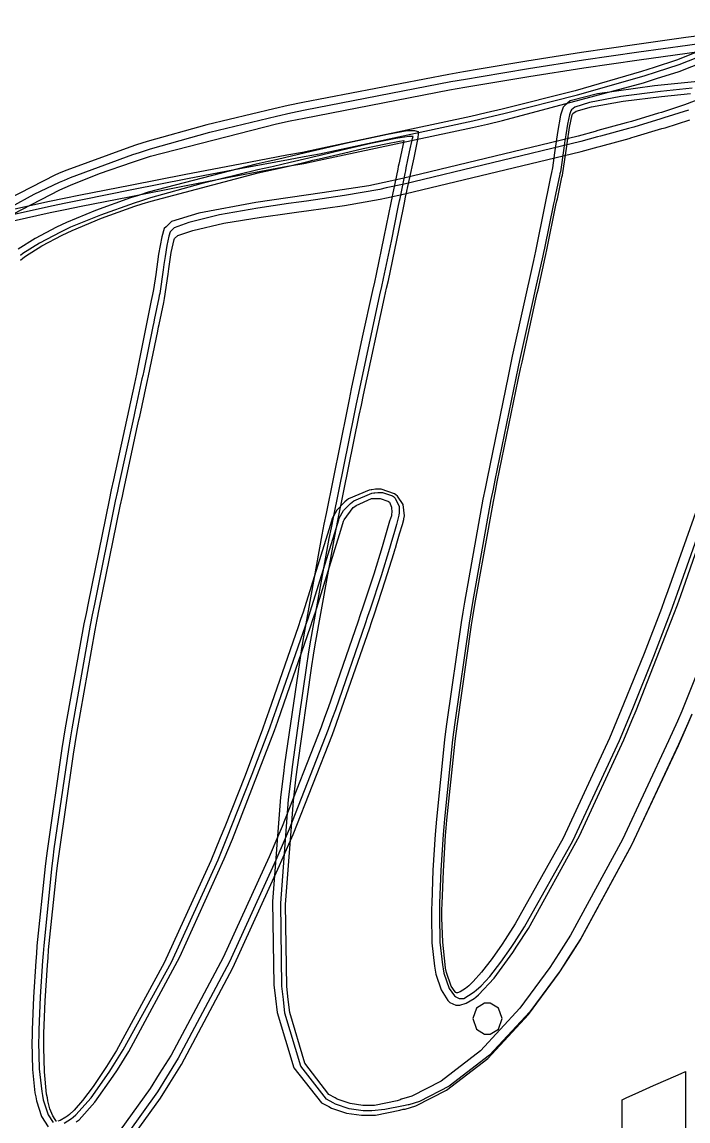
# Model space of a CAD drawing. Extents: x 59 to 294, y 65 to 304.
# Drawn here: x 190.7 to 228.9, y 225.9 to 289 of the extents above; entities that cross this region are included whole.
import ezdxf

# ---------------------------------------------------------------- set-up
doc = ezdxf.new("R2010")
doc.units = 0
doc.header["$MEASUREMENT"] = 0

msp = doc.modelspace()

# ---------------------------------------------------------------- linework, layer by layer
at = {"color": 7}
for points in [[(233.79, 288.961), (228.229, 286.764), (226.942, 286.349), (226.227, 286.121), (222.417, 285.018), (218.219, 283.952), (217.311, 283.74), (216.437, 283.537), (207.636, 281.657), (206.764, 281.481), (205.868, 281.316), (203.181, 280.811), (200.063, 280.212), (196.875, 279.587), (194.025, 279.024), (193.076, 278.835), (192.238, 278.658), (183.849, 276.808)], [(183.93, 276.164), (192.272, 278.025), (193.146, 278.201), (194.065, 278.386), (196.822, 278.937), (199.989, 279.564), (203.156, 280.172), (205.913, 280.682), (206.834, 280.847), (207.724, 281.023), (216.516, 282.902), (217.381, 283.104), (218.245, 283.308), (226.333, 285.477), (227.083, 285.714), (228.378, 286.129), (234.01, 288.339)], [(229.694, 288.183), (228.76, 288.061), (225.962, 287.677), (222.783, 287.211), (219.637, 286.712), (216.913, 286.257), (216.006, 286.103), (215.168, 285.954), (206.78, 284.339), (205.952, 284.163), (205.122, 283.986), (201.276, 283.061), (197.856, 282.099), (197.239, 281.905), (196.858, 281.783), (193.242, 280.46), (192.899, 280.318), (192.591, 280.186), (189.794, 278.748)], [(190.138, 277.927), (192.845, 279.338), (193.146, 279.47), (193.445, 279.602), (195.121, 280.264), (197.008, 280.925), (197.415, 281.058), (198.049, 281.262), (205.264, 283.114), (206.058, 283.281), (206.86, 283.449), (215.203, 285.072), (216.076, 285.221), (216.994, 285.375), (219.753, 285.83), (222.92, 286.329), (226.086, 286.795), (228.844, 287.178), (229.765, 287.302)], [(234.619, 286.465), (228.696, 284.198), (227.365, 283.774), (227.205, 283.722), (225.654, 283.254), (225.495, 283.21), (225.335, 283.166), (223.722, 282.725), (223.555, 282.681), (222.585, 282.408), (212.503, 279.973), (211.454, 279.753), (210.572, 279.568), (207.899, 279.153), (204.081, 278.602), (200.817, 277.992), (199.239, 277.513), (198.931, 277.213), (198.833, 277.116), (198.686, 276.637), (198.504, 275.644), (198.34, 274.465), (198.211, 273.614), (198.155, 273.333), (198.083, 272.98), (197.317, 269.153), (197.239, 268.746), (197.123, 268.227), (195.914, 262.687), (195.792, 262.114), (195.667, 261.533), (194.467, 255.623), (194.345, 255.022), (194.221, 254.423), (193.136, 248.453), (193.04, 247.862), (192.942, 247.271), (192.122, 241.538), (192.052, 240.983), (191.99, 240.508), (191.522, 235.956), (191.488, 235.515), (191.452, 235.074), (191.324, 233.007), (191.25, 231.132), (191.242, 230.787), (191.232, 230.434), (191.266, 228.856), (191.408, 227.525), (191.452, 227.295), (191.496, 227.066), (191.777, 226.158), (192.166, 225.567)], [(230.79, 285.687), (226.963, 285.305), (223.698, 284.839), (222.126, 284.437), (221.827, 284.163), (221.729, 284.074), (221.58, 283.607), (221.398, 282.625), (221.236, 281.449), (221.108, 280.599), (221.051, 280.318), (220.979, 279.975), (220.212, 276.199), (220.133, 275.802), (220.018, 275.282), (218.809, 269.779), (218.686, 269.205), (218.562, 268.632), (217.363, 262.775), (217.241, 262.184), (217.117, 261.585), (216.058, 255.677), (215.97, 255.094), (215.872, 254.513), (215.053, 248.806), (214.982, 248.249), (214.92, 247.782), (214.453, 243.222), (214.419, 242.781), (214.383, 242.34), (214.255, 240.286), (214.18, 238.408), (214.172, 238.055), (214.162, 237.702), (214.197, 236.124), (214.339, 234.792), (214.383, 234.561), (214.427, 234.333), (214.722, 233.42), (215.106, 232.807), (215.194, 232.727), (215.229, 232.701), (215.572, 232.551), (215.688, 232.551), (215.805, 232.551), (216.159, 232.663), (216.614, 232.931), (216.712, 233.01), (216.87, 233.134), (217.774, 234.104), (218.837, 235.569), (219.075, 235.938), (219.736, 236.952), (222.663, 242.266), (225.203, 247.774), (225.672, 248.885), (225.909, 249.458), (228.089, 254.988), (228.283, 255.517), (228.476, 256.056), (230.152, 260.818)], [(229.42, 261.074), (227.744, 256.329), (227.542, 255.8), (227.365, 255.315), (226.369, 252.723), (225.196, 249.812), (224.932, 249.167), (224.393, 247.872), (221.721, 242.139), (218.979, 237.217), (218.405, 236.325), (218.225, 236.047), (217.656, 235.227), (217.047, 234.435), (216.569, 233.901), (216.309, 233.65), (216.217, 233.575), (216.129, 233.504), (215.81, 233.31), (215.666, 233.256), (215.617, 233.256), (215.599, 233.256), (215.555, 233.284), (215.547, 233.292), (215.52, 233.31), (215.303, 233.637), (215.035, 234.421), (214.982, 234.667), (214.946, 234.888), (214.824, 236.172), (214.771, 237.557), (214.771, 238.019), (214.78, 238.363), (214.854, 240.234), (214.982, 242.28), (215.018, 242.711), (215.053, 243.162), (215.529, 247.694), (215.583, 248.143), (215.653, 248.682), (216.472, 254.362), (216.57, 254.952), (216.666, 255.543), (217.725, 261.454), (217.84, 262.044), (217.945, 262.582), (219.145, 268.42), (219.287, 269.063), (219.366, 269.434), (220.159, 273.05), (220.24, 273.403), (220.284, 273.597), (220.689, 275.449), (220.733, 275.626), (220.785, 275.89), (221.314, 278.448), (221.368, 278.694), (221.394, 278.819), (221.659, 280.061), (221.685, 280.176), (221.711, 280.3), (221.915, 281.693), (221.933, 281.833), (221.959, 281.994), (222.094, 282.902), (222.25, 283.633), (222.286, 283.704), (222.47, 283.846), (223.347, 284.091), (225.169, 284.411), (227.375, 284.678), (229.034, 284.849)], [(192.653, 225.884), (192.635, 225.902), (192.564, 225.98), (192.427, 226.197), (192.27, 226.594), (192.15, 227.066), (192.123, 227.225), (192.079, 227.445), (191.951, 228.729), (191.911, 230.114), (191.911, 230.576), (191.919, 230.921), (191.995, 232.789), (192.122, 234.836), (192.158, 235.267), (192.192, 235.718), (192.669, 240.251), (192.723, 240.701), (192.793, 241.23), (193.613, 246.944), (193.711, 247.544), (193.807, 248.127), (194.864, 254.07), (194.98, 254.67), (195.094, 255.271), (196.303, 261.18), (196.427, 261.761), (196.505, 262.132), (197.299, 265.782), (197.379, 266.135), (197.423, 266.329), (197.837, 268.209), (197.872, 268.394), (197.925, 268.658), (198.454, 271.216), (198.508, 271.463), (198.534, 271.595), (198.798, 272.857), (198.826, 272.98), (198.852, 273.104), (199.055, 274.497), (199.073, 274.638), (199.099, 274.806), (199.235, 275.736), (199.39, 276.472), (199.426, 276.542), (199.61, 276.702), (200.469, 276.998), (202.246, 277.408), (204.396, 277.763), (206.011, 277.99), (206.551, 278.059), (206.992, 278.121), (209.179, 278.439), (211.226, 278.792), (211.596, 278.871), (212.645, 279.091), (222.77, 281.535), (223.731, 281.799), (223.898, 281.843), (225.512, 282.284), (225.672, 282.328), (225.812, 282.364), (227.391, 282.84), (227.578, 282.892), (228.997, 283.351)], [(230.769, 255.006), (228.538, 249.422), (228.283, 248.849), (227.78, 247.712), (225.142, 242.063), (222.152, 236.573), (221.474, 235.515), (220.957, 234.703), (219.239, 232.373), (216.984, 229.932), (214.716, 228.192), (213.035, 227.332), (212.442, 227.153), (212.424, 227.153), (212.38, 227.128), (212.372, 227.119), (212.204, 227.066), (210.902, 226.8), (210.468, 226.8), (210.224, 226.8), (209.496, 226.908), (208.764, 227.154), (208.632, 227.225), (208.279, 227.419), (206.895, 229.215), (206.04, 232.12), (205.952, 232.869), (205.864, 233.619), (205.796, 238.315), (206.243, 244.264), (206.411, 245.64), (206.481, 246.204), (207.309, 252.025), (207.397, 252.625), (207.494, 253.224), (208.58, 259.249), (208.704, 259.857), (208.818, 260.456), (210.026, 266.401), (210.149, 266.983), (210.272, 267.565), (211.472, 273.156), (211.596, 273.685), (211.693, 274.126), (212.547, 278.209), (212.619, 278.588), (212.685, 278.907), (212.889, 279.858), (213.17, 281.173), (213.377, 282.211), (213.447, 282.637), (213.431, 282.645), (213.421, 282.655), (213.216, 282.715), (213.148, 282.715), (212.772, 282.715), (211.647, 282.514), (209.404, 282.032), (206.941, 281.451), (205.326, 281.069), (204.788, 280.952), (204.108, 280.803), (197.899, 279.188), (197.343, 279.011), (196.893, 278.871), (194.888, 278.153), (193.216, 277.452), (192.933, 277.319), (192.651, 277.187), (191.425, 276.547), (190.446, 275.926)], [(190.57, 275.299), (190.712, 275.413), (190.861, 275.529), (191.795, 276.111), (192.978, 276.728), (193.252, 276.86), (193.543, 277.002), (195.231, 277.702), (197.149, 278.386), (197.556, 278.518), (198.075, 278.686), (204.213, 280.3), (204.928, 280.458), (205.095, 280.494), (206.066, 280.715), (207.143, 280.971), (207.363, 281.023), (207.72, 281.106), (208.793, 281.358), (210.238, 281.693), (211.55, 281.976), (212.324, 282.12), (212.585, 282.152), (212.557, 282.047), (212.292, 280.795), (212.266, 280.671), (212.23, 280.52), (211.93, 279.065), (211.913, 278.941), (211.842, 278.588), (211.441, 276.636), (210.987, 274.489), (210.891, 274.038), (210.785, 273.553), (210.193, 270.867), (209.567, 267.917), (209.444, 267.299), (209.328, 266.726), (208.121, 260.755), (207.998, 260.138), (207.874, 259.53), (206.788, 253.472), (206.692, 252.871), (206.586, 252.21), (205.74, 246.371), (205.669, 245.85), (205.501, 244.483), (205.043, 238.496), (205.113, 233.707), (205.21, 232.94), (205.307, 232.129), (206.269, 228.949), (207.865, 226.95), (208.279, 226.73), (208.438, 226.642), (209.29, 226.351), (210.145, 226.237), (210.432, 226.237), (210.961, 226.237), (212.354, 226.529), (212.549, 226.59), (212.655, 226.59), (213.274, 226.775), (215.033, 227.673), (217.399, 229.483), (219.738, 232.008), (221.506, 234.399), (222.038, 235.233), (222.708, 236.282), (225.658, 241.703), (228.344, 247.456), (228.883, 248.672), (229.12, 249.202)], [(196.842, 224.753), (198.612, 227.214), (199.143, 228.071), (199.813, 229.147), (202.763, 234.695), (205.448, 240.558), (205.986, 241.793), (206.225, 242.332), (208.484, 248.073), (208.704, 248.672), (208.897, 249.229), (210.607, 254.142), (210.749, 254.565), (210.889, 254.998), (211.512, 256.898), (212.01, 258.462), (212.09, 258.727), (212.098, 258.771), (212.176, 259.048), (212.336, 259.592), (212.496, 260.137), (212.575, 260.412), (212.585, 260.456), (212.611, 260.616), (212.539, 261.276), (212.222, 261.761), (212.126, 261.831), (212.054, 261.885), (211.286, 262.15), (211.031, 262.15), (210.952, 262.15), (210.741, 262.123), (210.715, 262.114), (210.59, 262.097), (209.408, 261.594), (209.303, 261.515), (209.188, 261.426), (208.742, 260.955), (208.456, 260.43), (208.421, 260.314), (208.271, 259.829), (206.798, 255.102), (206.658, 254.67), (206.515, 254.247), (204.84, 249.423), (204.647, 248.885), (204.471, 248.392), (203.473, 245.728), (202.3, 242.781), (202.035, 242.146), (201.497, 240.823), (198.825, 234.978), (196.082, 229.941), (195.509, 229.023), (195.329, 228.734), (194.759, 227.884), (194.146, 227.07), (193.658, 226.529), (193.384, 226.275), (193.286, 226.201), (193.189, 226.122), (192.854, 225.924), (192.728, 225.884)], [(193.781, 225.848), (193.94, 225.972), (194.844, 226.978), (195.906, 228.477), (196.144, 228.847), (196.806, 229.888), (199.733, 235.317), (202.273, 240.939), (202.741, 242.076), (202.978, 242.659), (205.158, 248.303), (205.353, 248.849), (205.545, 249.396), (207.221, 254.247), (207.363, 254.67), (207.504, 255.094), (208.967, 259.803), (209.127, 260.314), (209.153, 260.394), (209.682, 261.101), (209.762, 261.162), (209.841, 261.224), (210.733, 261.612), (210.821, 261.621), (210.881, 261.621), (211.02, 261.621), (211.067, 261.621), (211.226, 261.621), (211.667, 261.47), (211.703, 261.444), (211.755, 261.4), (211.882, 261.131), (211.887, 260.809), (211.879, 260.739), (211.879, 260.633), (211.767, 260.312), (211.498, 259.38), (211.42, 259.115), (211.34, 258.851), (210.855, 257.286), (210.228, 255.385), (210.079, 254.952), (209.937, 254.521), (208.235, 249.618), (208.033, 249.061), (207.838, 248.506), (205.607, 242.801), (205.353, 242.218), (204.85, 241.053), (202.212, 235.29), (199.222, 229.686), (198.544, 228.6), (198.025, 227.769), (196.308, 225.379)]]:
    msp.add_lwpolyline(points, dxfattribs=at)
at = {"color": 32}
for points in [[(183.99, 276.56), (192.352, 278.412), (193.182, 278.588), (194.13, 278.781), (196.977, 279.354), (200.157, 279.978), (203.27, 280.569), (205.969, 281.069), (206.868, 281.234), (207.741, 281.402), (216.543, 283.29), (217.417, 283.493), (218.325, 283.705), (222.541, 284.772), (226.368, 285.874), (227.083, 286.103), (228.378, 286.518), (233.996, 288.718)], [(190.041, 278.351), (191.372, 279.087), (192.81, 279.771), (193.11, 279.893), (193.445, 280.035), (197.035, 281.358), (197.415, 281.481), (198.033, 281.675), (201.448, 282.637), (205.271, 283.563), (206.092, 283.74), (206.921, 283.916), (215.283, 285.539), (216.112, 285.68), (217.019, 285.834), (219.744, 286.287), (222.89, 286.786), (226.067, 287.254), (228.865, 287.638), (229.799, 287.76)], [(229.124, 285.162), (227.313, 284.973), (225.045, 284.689), (223.24, 284.345), (222.39, 284.076), (222.214, 283.916), (222.17, 283.872), (222.087, 283.626), (221.976, 283.106), (221.876, 282.477), (221.812, 282.021), (221.791, 281.869), (221.773, 281.729), (221.571, 280.37), (221.544, 280.246), (221.517, 280.124), (221.254, 278.889), (221.228, 278.765), (221.174, 278.518), (220.653, 275.988), (220.592, 275.732), (220.556, 275.547), (220.141, 273.695), (220.097, 273.509), (220.018, 273.156), (219.224, 269.54), (219.145, 269.169), (219.013, 268.518), (217.804, 262.679), (217.7, 262.15), (217.584, 261.559), (216.517, 255.65), (216.429, 255.058), (216.331, 254.468), (215.511, 248.762), (215.441, 248.215), (215.379, 247.766), (214.912, 243.232), (214.878, 242.781), (214.842, 242.35), (214.714, 240.3), (214.638, 238.408), (214.629, 238.055), (214.62, 237.712), (214.656, 236.159), (214.798, 234.854), (214.842, 234.633), (214.886, 234.378), (215.181, 233.509), (215.494, 233.081), (215.547, 233.046), (215.564, 233.028), (215.762, 232.94), (215.83, 232.94), (216.032, 232.94), (216.561, 233.266), (216.642, 233.327), (216.741, 233.402), (217.019, 233.655), (217.522, 234.196), (218.158, 235.009), (218.748, 235.859), (218.935, 236.149), (219.516, 237.041), (222.28, 241.979), (224.957, 247.73), (225.495, 249.025), (225.76, 249.67), (226.932, 252.581), (227.93, 255.173), (228.107, 255.658), (228.299, 256.197), (229.975, 260.959)], [(228.925, 283.907), (227.506, 283.457), (227.329, 283.405), (225.778, 282.928), (225.637, 282.892), (225.477, 282.848), (223.864, 282.407), (223.697, 282.363), (222.735, 282.098), (212.609, 279.656), (211.56, 279.436), (211.198, 279.357), (209.175, 279.003), (206.992, 278.686), (206.551, 278.624), (205.963, 278.544), (204.199, 278.287), (201.996, 277.902), (200.236, 277.464), (199.398, 277.143), (199.213, 276.967), (199.169, 276.922), (199.087, 276.672), (198.975, 276.138), (198.876, 275.499), (198.811, 275.039), (198.79, 274.884), (198.772, 274.744), (198.57, 273.386), (198.544, 273.262), (198.516, 273.14), (198.252, 271.877), (198.225, 271.745), (198.171, 271.498), (197.652, 268.941), (197.592, 268.676), (197.547, 268.491), (197.141, 266.612), (197.097, 266.417), (197.017, 266.065), (196.223, 262.424), (196.144, 262.044), (196.02, 261.462), (194.82, 255.553), (194.697, 254.952), (194.574, 254.353), (193.517, 248.409), (193.428, 247.826), (193.33, 247.219), (192.501, 241.512), (192.44, 240.983), (192.378, 240.534), (191.91, 235.974), (191.875, 235.515), (191.839, 235.084), (191.713, 233.032), (191.637, 231.14), (191.629, 230.787), (191.619, 230.444), (191.655, 228.904), (191.797, 227.595), (191.841, 227.365), (191.885, 227.11), (192.162, 226.255), (192.457, 225.822)], [(229.111, 249.247), (228.883, 248.708), (228.344, 247.501), (225.662, 241.773), (222.735, 236.379), (222.074, 235.339), (221.549, 234.519), (219.805, 232.165), (217.508, 229.686), (215.192, 227.907), (213.472, 227.022), (212.865, 226.836), (212.831, 226.836), (212.567, 226.775), (211.495, 226.567), (210.75, 226.483), (210.502, 226.483), (210.502, 226.483), (210.238, 226.483), (209.448, 226.594), (208.668, 226.864), (208.528, 226.942), (208.147, 227.146), (206.662, 229.047), (205.758, 232.093), (205.669, 232.869), (205.581, 233.637), (205.514, 238.403), (205.96, 244.352), (206.128, 245.71), (206.189, 246.231), (206.568, 248.991), (207.018, 252.034), (207.117, 252.695), (207.213, 253.286), (208.297, 259.319), (208.421, 259.927), (208.544, 260.528), (209.743, 266.471), (209.867, 267.053), (209.99, 267.662), (211.198, 273.298), (211.314, 273.792), (211.41, 274.242), (211.865, 276.389), (212.266, 278.342), (212.336, 278.694), (212.363, 278.827), (212.663, 280.274), (212.689, 280.422), (212.724, 280.599), (212.914, 281.504), (213.086, 282.284), (213.114, 282.399), (212.875, 282.39), (212.115, 282.272), (210.687, 281.985), (209.035, 281.606), (207.78, 281.303), (207.363, 281.2), (207.133, 281.147), (206.053, 280.891), (205.095, 280.671), (204.928, 280.635), (204.205, 280.476), (200.932, 279.678), (198.049, 278.863), (197.52, 278.694), (197.105, 278.562), (195.161, 277.879), (193.445, 277.179), (193.146, 277.037), (192.872, 276.904), (191.671, 276.269), (190.719, 275.67), (190.57, 275.555)], [(193.076, 225.787), (193.499, 226.042), (193.605, 226.131), (193.754, 226.255), (194.631, 227.237), (195.667, 228.698), (195.898, 229.059), (196.479, 229.977), (199.244, 235.016), (201.92, 240.887), (202.458, 242.218), (202.714, 242.853), (203.884, 245.799), (204.894, 248.462), (205.07, 248.955), (205.263, 249.494), (206.939, 254.318), (207.081, 254.742), (207.221, 255.174), (208.694, 259.901), (208.844, 260.386), (208.871, 260.484), (209.127, 260.925), (209.522, 261.33), (209.62, 261.408), (209.717, 261.48), (210.749, 261.929), (210.855, 261.938), (210.925, 261.938), (211.084, 261.973), (211.138, 261.973), (211.348, 261.973), (211.93, 261.769), (211.983, 261.725), (212.09, 261.647), (212.314, 261.162), (212.31, 260.747), (212.302, 260.703), (212.302, 260.657), (212.259, 260.518), (212.152, 260.121), (212.004, 259.592), (211.882, 259.155), (211.843, 259.009), (211.763, 258.745), (211.278, 257.181), (210.651, 255.279), (210.502, 254.846), (210.36, 254.423), (208.65, 249.502), (208.456, 248.955), (208.244, 248.356), (206.004, 242.65), (205.776, 242.112), (205.237, 240.877), (202.569, 235.03), (199.636, 229.5), (198.967, 228.424), (198.442, 227.579), (196.698, 225.151)]]:
    msp.add_lwpolyline(points, dxfattribs=at)
at = {"color": 7}
msp.add_lwpolyline([(217.381, 230.893), (217.54, 230.893), (218.015, 231.169), (218.228, 231.775), (218.015, 232.381), (217.54, 232.657), (217.381, 232.657), (217.221, 232.657), (216.746, 232.381), (216.534, 231.775), (216.746, 231.169), (217.221, 230.893), (217.381, 230.893)], close=True, dxfattribs=at)
at = {"color": 40}
msp.add_lwpolyline([(228.74, 228.74), (228.74, 224.006), (228.74, 213.349), (228.74, 209.797), (228.497, 209.685), (227.766, 209.35), (226.924, 208.972), (226.081, 208.602), (225.351, 208.282), (225.108, 208.175), (225.108, 212.911), (225.108, 223.567), (225.108, 227.119), (225.351, 227.226), (226.077, 227.551), (226.911, 227.93), (227.751, 228.309), (228.492, 228.635), (228.74, 228.74)], close=True, dxfattribs=at)

doc.saveas('drawing.dxf')
